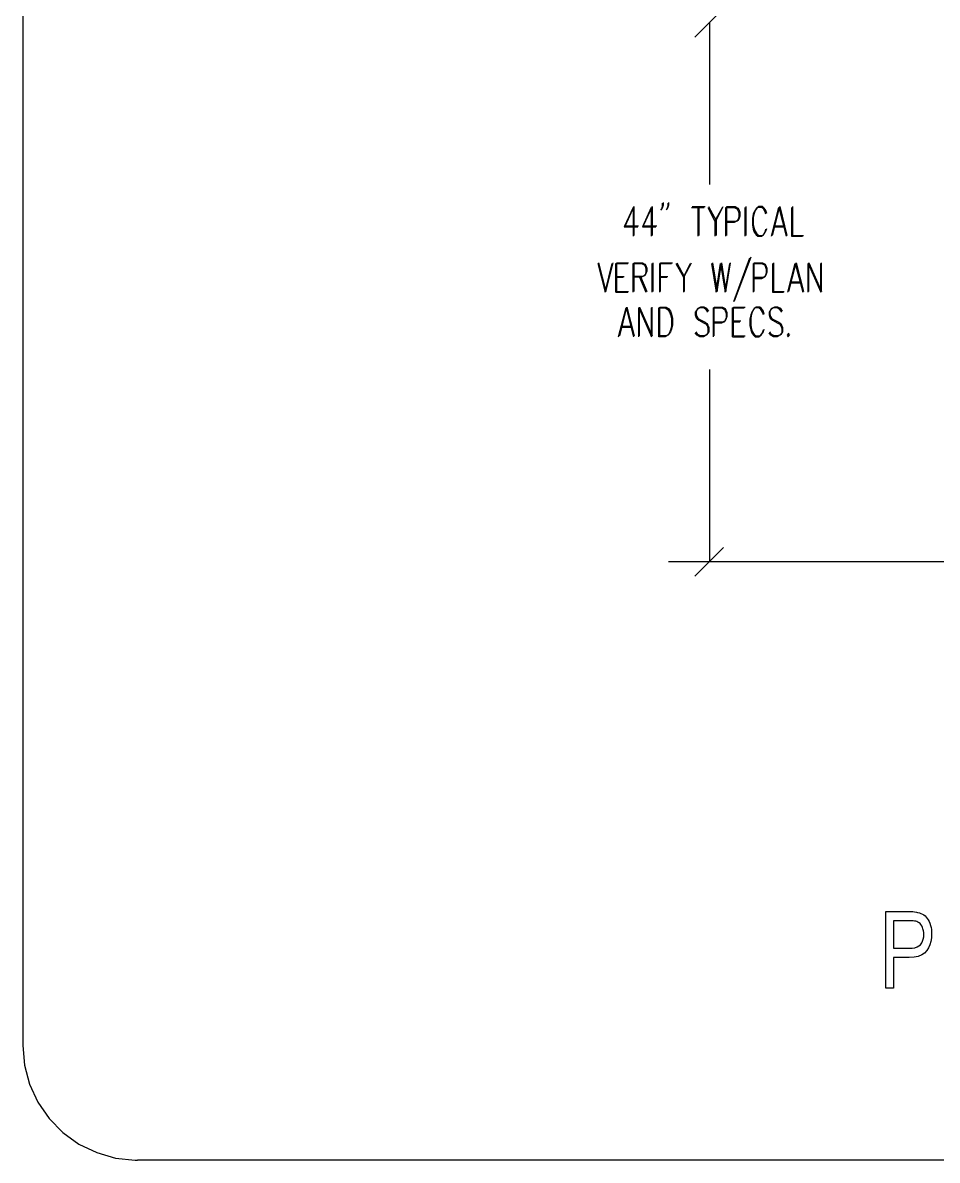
# Model space of a CAD drawing. Header units: metres. Extents: x 12 to 599, y -779 to -12.
# Drawn here: x 12.1 to 227.3, y -778.6 to -510.8 of the extents above; entities that cross this region are included whole.
import ezdxf

# ---------------------------------------------------------------- set-up
doc = ezdxf.new("R2010")
doc.units = ezdxf.units.M

msp = doc.modelspace()

# ---------------------------------------------------------------- linework, layer by layer
for p, q in [((12.06, -39.24), (12.06, -751.62)), ((170.28, -514.14), (177.06, -507.36)), ((173.7, -510.72), (173.7, -548.82)), ((155.76, -554.28), (153.6, -558.78)), ((155.94, -554.04), (153.84, -558.54)), ((155.76, -554.28), (155.76, -561)), ((155.94, -554.04), (155.94, -560.82)), ((160.02, -554.28), (157.92, -558.78)), ((160.26, -554.04), (158.1, -558.54)), ((160.02, -554.28), (160.02, -561)), ((160.26, -554.04), (160.26, -560.82)), ((162.6, -554.4), (162.36, -554.7)), ((162.6, -553.92), (162.42, -554.58)), ((162.6, -553.26), (162.6, -553.92)), ((162.84, -553.74), (162.6, -554.4)), ((162.84, -553.08), (162.84, -553.74)), ((163.92, -553.92), (163.68, -554.58)), ((163.86, -554.4), (163.68, -554.7)), ((164.1, -553.74), (163.86, -554.4)), ((163.92, -553.26), (163.92, -553.92)), ((164.1, -553.08), (164.1, -553.74)), ((169.5, -554.28), (172.5, -554.28)), ((169.68, -554.04), (172.68, -554.04)), ((171, -554.28), (171, -561)), ((171.18, -554.04), (171.18, -560.82)), ((173.34, -554.28), (175.02, -557.46)), ((173.52, -554.04), (175.26, -557.28)), ((175.02, -557.46), (176.76, -554.28)), ((175.26, -557.28), (176.94, -554.04)), ((177.6, -561), (177.6, -554.28)), ((177.6, -554.28), (179.52, -554.28)), ((177.84, -560.82), (177.84, -554.04)), ((177.84, -554.04), (179.76, -554.04)), ((179.52, -554.28), (180.18, -554.58)), ((179.76, -554.04), (180.36, -554.4)), ((180.36, -554.4), (180.6, -554.7)), ((182.1, -561), (182.1, -554.28)), ((182.34, -560.82), (182.34, -554.04)), ((184.86, -554.4), (184.44, -555)), ((185.1, -554.28), (184.68, -554.58)), ((185.34, -554.04), (184.86, -554.4)), ((186, -554.28), (185.1, -554.28)), ((186.18, -554.04), (185.34, -554.04)), ((186.42, -554.58), (186, -554.28)), ((186.6, -554.4), (186.18, -554.04)), ((187.02, -555), (186.6, -554.4)), ((188.34, -561), (190.02, -554.28)), ((188.52, -560.82), (190.26, -554.04)), ((190.02, -554.28), (191.76, -561)), ((190.26, -554.04), (191.94, -560.82)), ((193.02, -554.28), (193.02, -561)), ((193.26, -554.04), (193.26, -560.82)), ((162.42, -554.58), (162.18, -554.88)), ((163.68, -554.58), (163.5, -554.88)), ((180.18, -554.58), (180.42, -554.88)), ((180.42, -557.16), (180.18, -557.46)), ((180.6, -556.98), (180.36, -557.28)), ((180.42, -554.88), (180.6, -555.54)), ((180.6, -556.5), (180.42, -557.16)), ((180.6, -554.7), (180.84, -555.36)), ((180.6, -555.54), (180.6, -556.5)), ((180.84, -556.32), (180.6, -556.98)), ((180.84, -555.36), (180.84, -556.32)), ((184.02, -555.84), (183.84, -556.8)), ((183.84, -556.8), (183.84, -558.42)), ((184.26, -555.24), (184.02, -555.84)), ((184.26, -555.66), (184.02, -556.62)), ((184.02, -556.62), (184.02, -558.24)), ((184.68, -554.58), (184.26, -555.24)), ((184.44, -555), (184.26, -555.66)), ((186.84, -555.24), (186.42, -554.58)), ((187.02, -555.84), (186.84, -555.24)), ((187.26, -555.66), (187.02, -555)), ((153.6, -558.78), (156.84, -558.78)), ((153.84, -558.54), (157.02, -558.54)), ((157.92, -558.78), (161.1, -558.78)), ((158.1, -558.54), (161.34, -558.54)), ((175.02, -557.46), (175.02, -561)), ((175.26, -557.28), (175.26, -560.82)), ((179.52, -557.76), (177.6, -557.76)), ((179.76, -557.58), (177.84, -557.58)), ((180.18, -557.46), (179.52, -557.76)), ((180.36, -557.28), (179.76, -557.58)), ((183.84, -558.42), (184.02, -559.38)), ((184.02, -558.24), (184.26, -559.2)), ((184.02, -559.38), (184.26, -560.04)), ((184.26, -559.2), (184.44, -559.86)), ((186.84, -560.04), (187.02, -559.38)), ((187.02, -559.86), (187.26, -559.2)), ((189, -558.78), (191.1, -558.78)), ((189.18, -558.54), (191.34, -558.54)), ((184.26, -560.04), (184.68, -560.7)), ((184.44, -559.86), (184.86, -560.46)), ((184.68, -560.7), (185.1, -561)), ((184.86, -560.46), (185.34, -560.82)), ((185.1, -561), (186, -561)), ((185.34, -560.82), (186.18, -560.82)), ((186, -561), (186.42, -560.7)), ((186.18, -560.82), (186.6, -560.46)), ((186.42, -560.7), (186.84, -560.04)), ((186.6, -560.46), (187.02, -559.86)), ((193.02, -561), (195.6, -561)), ((193.26, -560.82), (195.84, -560.82)), ((147.42, -567.48), (149.16, -574.2)), ((147.6, -567.3), (149.34, -574.02)), ((149.16, -574.2), (150.84, -567.48)), ((149.34, -574.02), (151.02, -567.3)), ((151.68, -574.2), (151.68, -567.48)), ((151.68, -567.48), (154.5, -567.48)), ((151.92, -574.02), (151.92, -567.3)), ((151.92, -567.3), (154.68, -567.3)), ((155.76, -574.2), (155.76, -567.48)), ((155.76, -567.48), (157.68, -567.48)), ((156, -574.02), (156, -567.3)), ((156, -567.3), (157.92, -567.3)), ((157.68, -567.48), (158.34, -567.78)), ((157.92, -567.3), (158.52, -567.6)), ((158.34, -567.78), (158.58, -568.08)), ((158.52, -567.6), (158.76, -567.9)), ((160.26, -574.2), (160.26, -567.48)), ((160.5, -574.02), (160.5, -567.3)), ((162, -574.2), (162, -567.48)), ((162, -567.48), (164.76, -567.48)), ((162.18, -574.02), (162.18, -567.3)), ((162.18, -567.3), (165, -567.3)), ((165.84, -567.48), (167.58, -570.66)), ((166.02, -567.3), (167.76, -570.48)), ((167.58, -570.66), (169.26, -567.48)), ((167.76, -570.48), (169.5, -567.3)), ((174.18, -567.48), (175.26, -574.2)), ((174.42, -567.3), (175.5, -574.02)), ((175.26, -574.2), (176.34, -567.48)), ((175.5, -574.02), (176.52, -567.3)), ((176.34, -567.48), (177.42, -574.2)), ((176.52, -567.3), (177.6, -574.02)), ((177.42, -574.2), (178.5, -567.48)), ((177.6, -574.02), (178.68, -567.3)), ((183.18, -566.16), (179.34, -576.48)), ((183.42, -565.98), (179.52, -576.3)), ((184.08, -574.2), (184.08, -567.48)), ((184.08, -567.48), (186, -567.48)), ((184.26, -574.02), (184.26, -567.3)), ((184.26, -567.3), (186.18, -567.3)), ((186, -567.48), (186.66, -567.78)), ((186.18, -567.3), (186.84, -567.6)), ((186.66, -567.78), (186.84, -568.08)), ((186.84, -567.6), (187.02, -567.9)), ((188.58, -567.48), (188.58, -574.2)), ((188.76, -567.3), (188.76, -574.02)), ((192.18, -574.2), (193.92, -567.48)), ((192.42, -574.02), (194.1, -567.3)), ((193.92, -567.48), (195.66, -574.2)), ((194.1, -567.3), (195.84, -574.02)), ((196.92, -574.2), (196.92, -567.48)), ((196.92, -567.48), (199.92, -574.2)), ((197.1, -574.02), (197.1, -567.3)), ((197.1, -567.3), (200.1, -574.02)), ((199.92, -574.2), (199.92, -567.48)), ((200.1, -574.02), (200.1, -567.3)), ((151.92, -570.48), (153.6, -570.48)), ((157.92, -570.48), (156, -570.48)), ((157.5, -570.48), (159, -574.02)), ((158.34, -570.36), (157.68, -570.66)), ((158.52, -570.18), (157.92, -570.48)), ((158.58, -570.06), (158.34, -570.36)), ((158.76, -569.82), (158.52, -570.18)), ((158.58, -568.08), (158.76, -568.74)), ((158.76, -569.4), (158.58, -570.06)), ((158.76, -567.9), (159, -568.56)), ((158.76, -568.74), (158.76, -569.4)), ((159, -569.22), (158.76, -569.82)), ((159, -568.56), (159, -569.22)), ((162.18, -570.48), (163.92, -570.48)), ((167.76, -570.48), (167.76, -574.02)), ((186.84, -570.48), (186.18, -570.78)), ((186.84, -570.36), (186.66, -570.66)), ((186.84, -568.08), (187.08, -568.74)), ((187.08, -569.7), (186.84, -570.36)), ((187.02, -570.18), (186.84, -570.48)), ((187.02, -567.9), (187.26, -568.56)), ((187.26, -569.52), (187.02, -570.18)), ((187.08, -568.74), (187.08, -569.7)), ((187.26, -568.56), (187.26, -569.52)), ((151.68, -570.66), (153.42, -570.66)), ((157.68, -570.66), (155.76, -570.66)), ((157.26, -570.66), (158.76, -574.2)), ((162, -570.66), (163.68, -570.66)), ((167.58, -570.66), (167.58, -574.2)), ((186, -571.02), (184.08, -571.02)), ((186.18, -570.78), (184.26, -570.78)), ((186.66, -570.66), (186, -571.02)), ((192.84, -571.98), (195, -571.98)), ((193.02, -571.8), (195.18, -571.8)), ((151.68, -574.2), (154.5, -574.2)), ((151.92, -574.02), (154.68, -574.02)), ((188.58, -574.2), (191.16, -574.2)), ((188.76, -574.02), (191.34, -574.02)), ((152.34, -584.7), (154.08, -577.92)), ((152.58, -584.46), (154.26, -577.74)), ((154.08, -577.92), (155.82, -584.7)), ((154.26, -577.74), (156, -584.46)), ((157.08, -584.7), (157.08, -577.92)), ((157.08, -577.92), (160.08, -584.7)), ((157.26, -584.46), (157.26, -577.74)), ((157.26, -577.74), (160.26, -584.46)), ((160.08, -584.7), (160.08, -577.92)), ((160.26, -584.46), (160.26, -577.74)), ((161.82, -584.7), (161.82, -577.92)), ((161.82, -577.92), (163.32, -577.92)), ((162, -584.46), (162, -577.74)), ((162, -577.74), (163.5, -577.74)), ((163.32, -577.92), (163.92, -578.28)), ((163.5, -577.74), (164.1, -578.04)), ((163.92, -578.28), (164.34, -578.88)), ((164.1, -578.04), (164.58, -578.7)), ((170.82, -578.28), (170.34, -578.88)), ((171, -578.04), (170.58, -578.7)), ((171.42, -577.92), (170.82, -578.28)), ((171.6, -577.74), (171, -578.04)), ((172.32, -577.92), (171.42, -577.92)), ((172.5, -577.74), (171.6, -577.74)), ((172.92, -578.28), (172.32, -577.92)), ((173.1, -578.04), (172.5, -577.74)), ((173.34, -578.88), (172.92, -578.28)), ((173.58, -578.7), (173.1, -578.04)), ((174.66, -584.7), (174.66, -577.92)), ((174.66, -577.92), (176.58, -577.92)), ((174.84, -584.46), (174.84, -577.74)), ((174.84, -577.74), (176.76, -577.74)), ((176.58, -577.92), (177.24, -578.28)), ((176.76, -577.74), (177.42, -578.04)), ((177.24, -578.28), (177.42, -578.58)), ((177.42, -578.04), (177.6, -578.4)), ((177.42, -578.58), (177.66, -579.24)), ((177.6, -578.4), (177.84, -579)), ((179.16, -584.7), (179.16, -577.92)), ((179.16, -577.92), (181.92, -577.92)), ((179.34, -584.46), (179.34, -577.74)), ((179.34, -577.74), (182.1, -577.74)), ((184.08, -578.28), (183.66, -578.88)), ((184.26, -578.04), (183.84, -578.7)), ((184.5, -577.92), (184.08, -578.28)), ((184.68, -577.74), (184.26, -578.04)), ((185.34, -577.92), (184.5, -577.92)), ((185.58, -577.74), (184.68, -577.74)), ((185.82, -578.28), (185.34, -577.92)), ((186, -578.04), (185.58, -577.74)), ((186.24, -578.88), (185.82, -578.28)), ((186.42, -578.7), (186, -578.04)), ((188.16, -578.28), (187.74, -578.88)), ((188.34, -578.04), (187.92, -578.7)), ((188.82, -577.92), (188.16, -578.28)), ((189, -577.74), (188.34, -578.04)), ((189.66, -577.92), (188.82, -577.92)), ((189.84, -577.74), (189, -577.74)), ((190.32, -578.28), (189.66, -577.92)), ((190.5, -578.04), (189.84, -577.74)), ((190.74, -578.88), (190.32, -578.28)), ((190.92, -578.7), (190.5, -578.04)), ((164.34, -578.88), (164.58, -579.54)), ((164.58, -578.7), (164.76, -579.36)), ((164.58, -579.54), (164.82, -580.5)), ((164.76, -579.36), (165, -580.32)), ((164.82, -580.5), (164.82, -582.12)), ((165, -580.32), (165, -581.94)), ((170.34, -578.88), (170.34, -579.54)), ((170.34, -579.54), (170.58, -580.2)), ((170.58, -578.7), (170.58, -579.36)), ((170.58, -579.36), (170.76, -579.96)), ((170.58, -580.2), (170.82, -580.5)), ((170.76, -579.96), (171, -580.32)), ((170.82, -580.5), (171.24, -580.8)), ((171, -580.32), (171.42, -580.62)), ((171.24, -580.8), (172.5, -581.46)), ((171.42, -580.62), (172.68, -581.28)), ((177.24, -581.16), (176.58, -581.46)), ((177.42, -580.98), (176.76, -581.28)), ((177.42, -580.8), (177.24, -581.16)), ((177.66, -580.2), (177.42, -580.8)), ((177.6, -580.62), (177.42, -580.98)), ((177.84, -579.96), (177.6, -580.62)), ((177.66, -579.24), (177.66, -580.2)), ((177.84, -579), (177.84, -579.96)), ((179.16, -581.16), (180.84, -581.16)), ((179.34, -580.98), (181.08, -580.98)), ((183.42, -579.54), (183.24, -580.5)), ((183.24, -580.5), (183.24, -582.12)), ((183.66, -578.88), (183.42, -579.54)), ((183.6, -579.36), (183.42, -580.32)), ((183.42, -580.32), (183.42, -581.94)), ((183.84, -578.7), (183.6, -579.36)), ((186.42, -579.54), (186.24, -578.88)), ((186.6, -579.36), (186.42, -578.7)), ((187.74, -578.88), (187.74, -579.54)), ((187.74, -579.54), (187.92, -580.2)), ((187.92, -578.7), (187.92, -579.36)), ((187.92, -579.36), (188.1, -579.96)), ((187.92, -580.2), (188.16, -580.5)), ((188.1, -579.96), (188.34, -580.32)), ((188.16, -580.5), (188.58, -580.8)), ((188.34, -580.32), (188.76, -580.62)), ((188.58, -580.8), (189.84, -581.46)), ((188.76, -580.62), (190.08, -581.28)), ((153, -582.42), (155.16, -582.42)), ((153.18, -582.24), (155.34, -582.24)), ((164.34, -583.74), (163.92, -584.34)), ((164.58, -583.5), (164.1, -584.16)), ((164.58, -583.08), (164.34, -583.74)), ((164.82, -582.12), (164.58, -583.08)), ((164.76, -582.9), (164.58, -583.5)), ((165, -581.94), (164.76, -582.9)), ((170.82, -584.34), (170.34, -583.74)), ((171, -584.16), (170.58, -583.5)), ((172.5, -581.46), (172.92, -581.76)), ((172.68, -581.28), (173.1, -581.58)), ((172.92, -581.76), (173.16, -582.12)), ((173.34, -583.74), (172.92, -584.34)), ((173.1, -581.58), (173.34, -581.94)), ((173.58, -583.5), (173.1, -584.16)), ((173.16, -582.12), (173.34, -582.78)), ((173.34, -581.94), (173.58, -582.54)), ((173.34, -582.78), (173.34, -583.74)), ((173.58, -582.54), (173.58, -583.5)), ((176.58, -581.46), (174.66, -581.46)), ((176.76, -581.28), (174.84, -581.28)), ((183.24, -582.12), (183.42, -583.08)), ((183.42, -581.94), (183.6, -582.9)), ((183.42, -583.08), (183.66, -583.74)), ((183.6, -582.9), (183.84, -583.5)), ((183.66, -583.74), (184.08, -584.34)), ((183.84, -583.5), (184.26, -584.16)), ((185.82, -584.34), (186.24, -583.74)), ((186, -584.16), (186.42, -583.5)), ((186.24, -583.74), (186.42, -583.08)), ((186.42, -583.5), (186.6, -582.9)), ((188.16, -584.34), (187.74, -583.74)), ((188.34, -584.16), (187.92, -583.5)), ((189.84, -581.46), (190.32, -581.76)), ((190.08, -581.28), (190.5, -581.58)), ((190.32, -581.76), (190.5, -582.12)), ((190.74, -583.74), (190.32, -584.34)), ((190.5, -581.58), (190.68, -581.94)), ((190.5, -582.12), (190.74, -582.78)), ((190.92, -583.5), (190.5, -584.16)), ((190.68, -581.94), (190.92, -582.54)), ((190.74, -582.78), (190.74, -583.74)), ((190.92, -582.54), (190.92, -583.5)), ((192.42, -583.86), (192.18, -584.16)), ((163.32, -584.7), (161.82, -584.7)), ((163.5, -584.46), (162, -584.46)), ((163.92, -584.34), (163.32, -584.7)), ((164.1, -584.16), (163.5, -584.46)), ((171.42, -584.7), (170.82, -584.34)), ((171.6, -584.46), (171, -584.16)), ((172.32, -584.7), (171.42, -584.7)), ((172.5, -584.46), (171.6, -584.46)), ((172.92, -584.34), (172.32, -584.7)), ((173.1, -584.16), (172.5, -584.46)), ((179.16, -584.7), (181.92, -584.7)), ((179.34, -584.46), (182.1, -584.46)), ((184.08, -584.34), (184.5, -584.7)), ((184.26, -584.16), (184.68, -584.46)), ((184.5, -584.7), (185.34, -584.7)), ((184.68, -584.46), (185.58, -584.46)), ((185.34, -584.7), (185.82, -584.34)), ((185.58, -584.46), (186, -584.16)), ((188.82, -584.7), (188.16, -584.34)), ((189, -584.46), (188.34, -584.16)), ((189.66, -584.7), (188.82, -584.7)), ((189.84, -584.46), (189, -584.46)), ((190.32, -584.34), (189.66, -584.7)), ((190.5, -584.16), (189.84, -584.46)), ((192.24, -584.04), (192, -584.34)), ((192, -584.34), (192.24, -584.7)), ((192.18, -584.16), (192.42, -584.46)), ((192.24, -584.7), (192.42, -584.34)), ((192.42, -584.46), (192.6, -584.16)), ((173.7, -592.38), (173.7, -637.68)), ((170.28, -641.1), (177.06, -634.32)), ((267.18, -637.68), (164.04, -637.68)), ((215.22, -738.06), (215.22, -720.06)), ((215.22, -720.06), (220.56, -720.06)), ((220.56, -720.06), (221.1, -720.06)), ((221.1, -720.06), (221.58, -720.06)), ((221.58, -720.06), (222, -720.12)), ((222, -720.12), (222.42, -720.18)), ((222.42, -720.18), (222.72, -720.24)), ((222.72, -720.24), (223.14, -720.36)), ((223.14, -720.36), (223.5, -720.48)), ((223.5, -720.48), (223.86, -720.66)), ((220.74, -722.22), (217.08, -722.22)), ((217.08, -722.22), (217.08, -728.7)), ((221.22, -722.22), (220.74, -722.22)), ((221.64, -722.22), (221.22, -722.22)), ((222, -722.28), (221.64, -722.22)), ((222.3, -722.34), (222, -722.28)), ((222.54, -722.4), (222.3, -722.34)), ((222.78, -722.52), (222.54, -722.4)), ((223.08, -722.7), (222.78, -722.52)), ((223.32, -722.88), (223.08, -722.7)), ((223.5, -723.12), (223.32, -722.88)), ((223.68, -723.42), (223.5, -723.12)), ((223.86, -720.66), (224.16, -720.84)), ((224.16, -720.84), (224.46, -721.08)), ((224.46, -721.08), (224.76, -721.38)), ((224.76, -721.38), (225, -721.68)), ((225, -721.68), (225.24, -722.04)), ((225.24, -722.04), (225.42, -722.4)), ((225.42, -722.4), (225.6, -722.82)), ((225.6, -722.82), (225.78, -723.3)), ((223.86, -723.78), (223.68, -723.42)), ((223.98, -724.14), (223.86, -723.78)), ((224.1, -724.56), (223.98, -724.14)), ((224.16, -724.98), (224.1, -724.56)), ((224.16, -725.4), (224.16, -724.98)), ((224.16, -726), (224.16, -725.4)), ((225.78, -723.3), (225.9, -723.78)), ((225.9, -723.78), (225.96, -724.26)), ((225.96, -724.26), (226.02, -724.8)), ((226.02, -724.8), (226.02, -725.34)), ((226.02, -725.34), (226.02, -726.24)), ((221.46, -728.64), (222.06, -728.58)), ((222.06, -728.58), (222.6, -728.4)), ((222.6, -728.4), (223.02, -728.16)), ((223.02, -728.16), (223.38, -727.86)), ((223.38, -727.86), (223.68, -727.44)), ((223.68, -727.44), (223.86, -727.02)), ((223.86, -727.02), (224.04, -726.54)), ((224.04, -726.54), (224.16, -726)), ((225.3, -728.58), (224.88, -729.24)), ((225.6, -727.86), (225.3, -728.58)), ((225.84, -727.08), (225.6, -727.86)), ((226.02, -726.24), (225.84, -727.08)), ((217.08, -728.7), (220.8, -728.7)), ((220.74, -730.86), (217.08, -730.86)), ((217.08, -730.86), (217.08, -738.06)), ((221.88, -730.8), (220.74, -730.86)), ((220.8, -728.7), (221.46, -728.64)), ((222.84, -730.62), (221.88, -730.8)), ((223.68, -730.26), (222.84, -730.62)), ((224.34, -729.84), (223.68, -730.26)), ((224.88, -729.24), (224.34, -729.84)), ((217.08, -738.06), (215.22, -738.06)), ((12.06, -751.62), (12.48, -756.24)), ((12.48, -756.24), (13.68, -760.74)), ((13.68, -760.74), (15.6, -764.94)), ((15.6, -764.94), (18.24, -768.78)), ((18.24, -768.78), (21.48, -772.08)), ((21.48, -772.08), (25.26, -774.84)), ((25.26, -774.84), (29.46, -776.82)), ((29.46, -776.82), (33.9, -778.14)), ((33.9, -778.14), (38.52, -778.62)), ((38.52, -778.62), (39.06, -778.62)), ((572.1, -778.62), (39.06, -778.62))]:
    msp.add_line(p, q)

doc.saveas('drawing.dxf')
